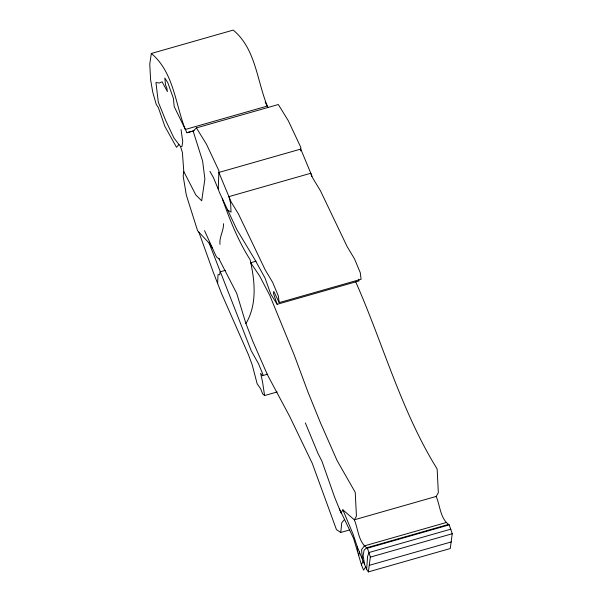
<?xml version="1.0" encoding="UTF-8"?>
<svg xmlns="http://www.w3.org/2000/svg" width="602" height="602" viewBox="0 0 602 602"><rect width="100%" height="100%" fill="white"/><g stroke="black" fill="none" stroke-linecap="round" stroke-linejoin="round"><path stroke-width="0.9" d="M358.453 279.245L359.025 280.938L277.131 304.311L270.765 294.069L265.015 278.004L254.383 258.8L236.864 229.648L219.437 192.429L218.255 189.163L218.917 170.735L206.463 144.209L196.433 127.895L193.137 131.085L186.959 132.718L174.189 106.546L173.391 98.337L167.77 82.617L164.805 77.997L165.535 84.942L166.889 88.238L167.394 91.542L162.066 81.789L159.402 83.023L155.941 82.489L158.303 102.159L165.708 120.513L173.91 137.941L180.502 146.497L182.398 152.494L183.798 171.608L183.159 175.972L186.311 195.078L197.614 230.799L209.12 243.08L212.446 248.174M300.684 150.936L300.812 147.362L288.358 120.836L278.327 104.522L196.433 127.895M355.489 281.337C383.105 343.682 400.992 410.647 437.142 468.973L438.339 492.722L436.202 496.439C440.22 505.785 440.092 518.518 449.197 524.869L452.237 533.741L450.266 548.527L368.364 571.9L366.656 569.387L367.566 556.466L369.034 552.508L367.303 548.234C358.198 541.89 358.325 529.158 354.307 519.812L342.869 509.819L341.041 513.009L334.546 496.989L321.919 461.162L318.022 453.517L305.334 422.905M368.364 571.9L370.335 557.113L369.034 552.508L450.928 529.135M349.762 529.895L340.762 532.461L341.748 522.777L344.547 519.436L339.423 508.999M220.008 244.329C219.083 236.992 223.861 230.814 223.477 223.711M268.033 107.72C256.911 81.932 256.271 49.138 233.215 30.1L151.32 53.473L149.763 64.068L150.59 79.667L152.75 92.174L156.219 104.342L158.364 107.555L164.79 126.224L176.499 147.294L178.899 144.518M279.2 302.625L278.35 296.018L272.683 282.391L265.226 269.922L238.505 214.079L231.07 201.798L218.857 172.45L300.752 149.085L312.965 178.425L320.407 190.706L347.128 246.549L354.578 259.018L360.252 272.646L361.095 279.253L279.2 302.625L273.79 291.413L273.413 293.317L277.131 304.311M358.739 555.375L359.356 551.914M365.625 566.964L363.585 570.139L361.441 564.864L363.066 560.981M340.762 532.461L336.45 529.64L312.34 463.525L289.675 416.426L267.408 374.722L252.84 341.372L245.932 323.575C257.385 304.183 254.894 280.683 250.078 259.635C238.053 240.634 229.723 219.602 222.228 198.487M277.191 391.955L264.587 395.552L262.562 381.992L260.628 373.338L262.367 375.686L262.984 374.64L258.506 363.721L251.222 350.763L209.12 243.08M186.959 132.718L194.16 130.664M256.061 261.185L250.658 262.728L259.65 276.002L269.704 295.213L294.461 355.647L307.931 391.932L320.49 422.867L337.15 460.68L355.24 492.346L356.437 516.095L354.307 519.812L436.202 496.439M225.411 270.321L220.016 271.856L219.685 274.745L218.022 274.662L217.615 283.429M262.367 375.686L267.77 374.143M446.225 522.528L364.33 545.901L361.546 549.686L362.524 559.709L366.656 569.387M448.61 524.402L366.716 547.775L364.09 550.153L363.111 555.601L364.586 564.548M367.303 548.234L449.197 524.869M370.335 557.113L452.237 533.741M369.56 565.248L451.455 541.875M180.502 146.497L181.992 146.421L182.722 141.432L181.029 129.505M227.511 209.955L231.048 212.092L230.626 203.325L228.918 196.628L310.813 173.256L311.67 176.604M219.707 259.146L217.081 257.558L215.817 255.654L204.56 230.649M151.32 53.473C173.7 72.105 175.302 103.92 185.311 129.468L267.205 106.095L265.173 102.054M264.587 395.552L262.653 393.926L260.674 388.824L257.167 383.805L252.238 364.978L248.363 354.518L221.671 293.844L213.559 273.007L198.848 232.116M209.925 171.359L213.454 177.635L218.255 189.163M183.798 171.608L195.823 194.935L201.685 200.812L204.883 178.997L202.611 161.035L193.137 131.085M218.85 258.627L236.744 293.422L245.932 323.575M344.547 519.436L353.63 538.466L361.441 564.864M342.869 509.819L352.945 533.854L357.325 546.894L362.524 559.709M357.325 546.894L357.626 551.477"/></g></svg>
